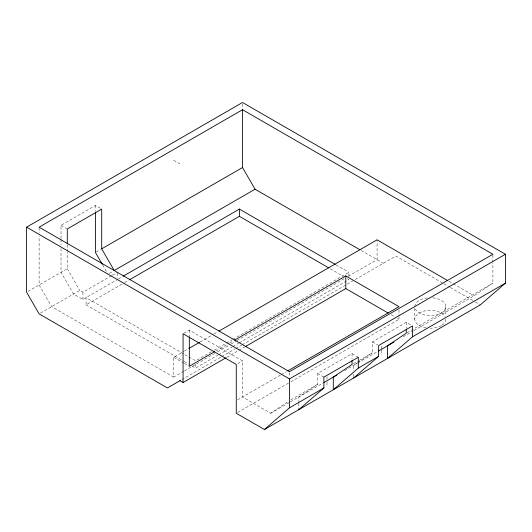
<?xml version="1.0" encoding="UTF-8"?>
<svg xmlns="http://www.w3.org/2000/svg" width="532" height="532" viewBox="0 0 532 532"><rect width="100%" height="100%" fill="white"/><g stroke="black" fill="none" stroke-linecap="round" stroke-linejoin="round"><path stroke-width="0.4" stroke-dasharray="2.66 2" d="M183.766 333.351L189.332 330.139L242.532 360.856L242.532 396.992L270.695 413.251L288.803 401.055M358.315 357.238L352.058 353.627L317.637 373.504L317.637 384.343L298.858 396.992L298.858 402.524M356.979 363.11L353.62 365.371L353.62 370.112M357.65 362.664L372.4 352.723L372.4 341.883L406.255 322.339L411.123 325.152M413.969 330.532L474.105 295.812L492.885 283.164L492.885 262.515M61.02 238.536L61.02 225.349L95.447 205.472L100.315 208.285M28.036 291.37L67.285 268.713L67.285 252.148M96.166 252.035L100.468 249.548M40.552 313.049L79.8 290.392L82.932 292.201L111.614 275.636M109.399 273.302L112.99 271.234M112.332 275.224L117.353 272.324M61.02 248.424L61.02 272.324L73.542 294.003L82.932 299.423L117.585 279.413M118.304 279.001L122.606 276.52M183.42 353.827L86.058 297.621L86.058 304.843L124.036 282.918M124.754 282.505L129.05 280.025M183.746 371.303L173.685 377.115L173.685 357.238L183.746 351.433M184.464 351.014L188.055 348.939M200.278 341.89L213.212 334.415M213.93 334.003L217.528 331.928M211.35 351.752L195.59 360.856L184.132 354.239M214.216 350.096L225.681 343.479M226.399 343.067L232.132 339.755M232.85 339.343L348.932 272.324L348.932 276.341M215.886 350.94L228.807 343.486M229.525 343.067L233.116 340.999M184.464 370.89L214.655 353.461M217.528 351.805L230.462 344.33M231.181 343.918L236.215 341.012M236.933 340.6L345.468 277.937M348.34 276.274L377.095 259.676L377.095 239.806M192.012 366.016L195.59 368.084L217.801 355.256M218.519 354.844L232.132 346.984M232.85 346.571L238.582 343.26M239.3 342.847L348.932 279.553L347.496 278.721M181.818 379.649L220.966 357.045M221.684 356.626L235.084 348.892M235.802 348.48L241.561 345.155M242.279 344.736L395.868 256.065L443.129 283.35M226.798 357.291L244.72 346.944M237.664 363.662L242.532 360.856M237.664 399.798L280.57 375.027M281.288 374.614L286.316 371.708M237.704 412.42L290.033 382.209M290.751 381.796L399 319.3L399 316.926M290.878 399.791L317.637 384.343M353.461 363.655L358.368 360.822M359.073 360.417L372.4 352.723M406.967 332.766L492.885 283.164M270.695 413.251L289.707 402.272M290.412 401.866L323.243 382.914M344.503 370.638L357.152 363.336M357.856 362.93L377.6 351.526M403.229 336.736L413.251 330.944M448.955 281.288L452.546 283.363M453.264 283.782L474.105 295.812M443.848 283.762L449.573 287.067M450.291 287.48L474.637 301.538M475.355 301.95L480.363 304.843M361.135 250.459L383.353 263.293M173.685 160.305L179.942 163.916M336.044 264.883L348.932 272.324M330.319 268.806L343.2 276.248M391.093 314.731L394.684 316.806M397.564 318.469L399 319.3M372.4 341.883L377.966 345.095M61.02 225.349L66.586 228.56M317.637 373.504L323.895 377.115M86.058 304.843L183.42 361.055M184.132 361.467L188.428 363.948M173.685 357.238L183.64 362.99M184.351 363.403L189.332 366.275M173.685 377.115L51.637 306.651L39.115 284.972L39.115 236.241M102.716 265.036L107.564 273.435M67.285 268.713L79.8 290.392M492.885 255.081L492.885 261.691M445.783 306.651L445.783 316.141M414.807 308.234L414.807 319.3M406.255 322.339L406.255 328.53M399 309.817L399 316.141M381.218 346.166L381.218 349.325M381.218 350.116L381.218 354.864M353.62 374.069L353.62 377.228M352.058 353.627L352.058 359.047M327.02 376.663L327.02 381.404M327.02 382.195L327.02 386.152M298.858 403.316L298.858 408.849M289.468 372.52L289.468 376.649M242.532 104.132L242.532 109.073M195.59 364.068L195.59 368.084M189.332 330.139L189.332 335.892M117.353 273.129L117.353 277.943M95.447 205.472L95.447 211.244M82.932 292.201L82.932 299.423M67.285 244.693L67.285 251.323M61.02 239.36L61.02 245.126M39.115 227.982L39.115 232.936M432.722 297.82A15.488 8.944 0 0 1 445.783 306.811A15.488 8.944 0 0 1 432.183 315.529A15.488 8.944 0 0 1 415.332 308.966M414.807 306.651A15.488 8.944 0 0 1 429.49 297.721M445.783 319.3A15.488 8.944 0 0 1 441.939 325.198M441.247 325.624A15.488 8.944 0 0 1 430.295 328.244M426.285 327.938A15.488 8.944 0 0 1 418.99 313.188A15.488 8.944 0 0 1 444.965 316.427"/><path stroke-width="0.8" d="M179.942 380.726L183.068 382.535L183.068 333.75L236.268 364.467L236.268 413.251L264.437 429.51L289.468 407.831L323.895 387.954L323.895 377.115L358.315 357.238L358.315 368.084L333.285 389.763L333.285 377.115L352.058 364.467L352.058 360.596M298.858 409.64L323.895 387.954M353.62 378.019L378.658 356.34L378.658 345.494L412.513 325.95L412.513 336.796L387.476 358.475L387.476 345.827L406.255 333.178L406.255 329.308M180.381 380.473L167.42 387.954L39.115 313.88L26.6 292.201L26.6 227.157L242.532 102.49L505.4 254.256L505.4 283.164L480.363 304.843L264.437 429.51M242.532 109.718L39.115 227.157L289.468 371.695L492.885 254.256L242.532 109.718L242.532 167.533L255.047 189.212L359.865 249.727M255.047 189.212L114.22 270.515L101.705 248.836L242.532 167.533M123.318 276.108L239.4 209.089L335.326 264.471M129.768 279.613L239.4 216.318L328.882 267.982M188.774 348.527L199.56 342.302M218.965 331.097L377.095 239.806L447.518 280.464M214.449 351.772L189.332 366.275L189.332 336.709M234.546 340.167L345.8 275.935L399 306.651L287.745 370.884M183.068 382.535L226.08 357.704M245.438 346.525L345.8 288.583L388.214 313.075M26.6 227.157L289.468 378.924L505.4 254.256M323.961 382.495L336.789 375.093M378.305 351.12L393.919 342.109M358.315 368.084L378.658 356.34M412.513 336.796L505.4 283.164M102.31 264.338L95.447 252.447L95.447 212.893M345.8 275.935L345.8 288.583M289.468 378.924L289.468 407.831M239.4 209.089L239.4 216.318M101.705 248.836L101.705 209.089L67.285 228.96L67.285 243.869"/></g></svg>
